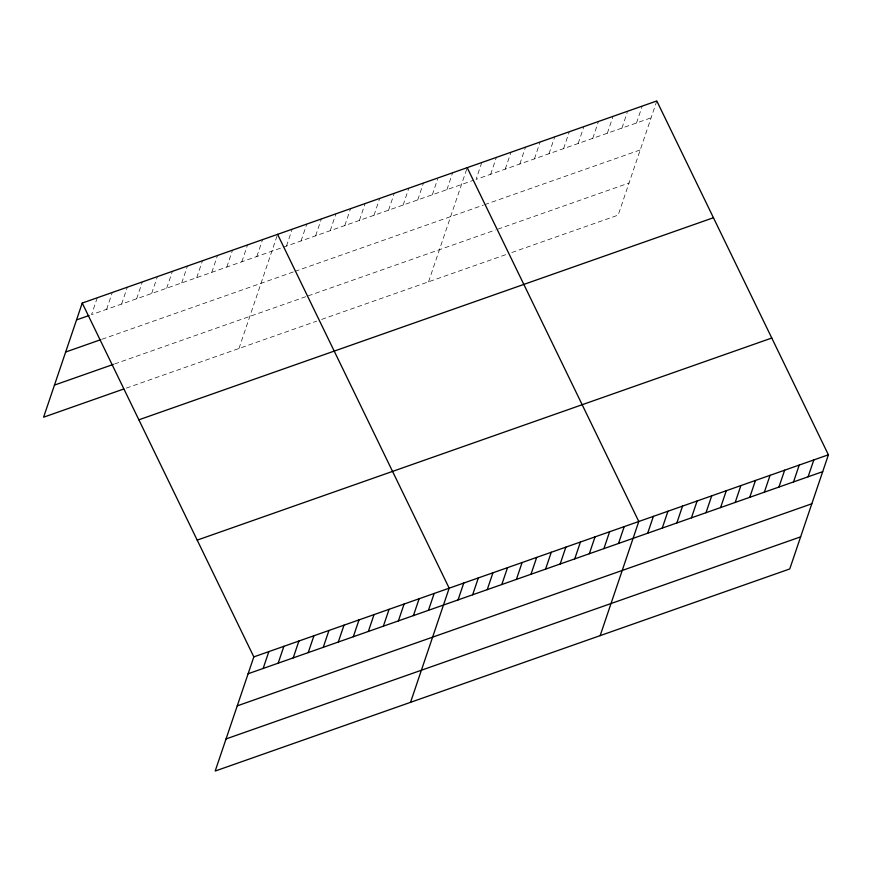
<?xml version="1.0" encoding="UTF-8"?>
<svg xmlns="http://www.w3.org/2000/svg" width="872" height="872" viewBox="0 0 872 872"><rect width="100%" height="100%" fill="white"/><g stroke="black" fill="none" stroke-linecap="round" stroke-linejoin="round"><path stroke-width="0.65" stroke-dasharray="4.36 3.27" d="M97.261 297.766L91.56 314.628L473.649 180.242M106.58 309.353L112.292 292.48M121.611 304.066L127.323 287.193M136.642 298.78L142.343 281.907M151.663 293.493L157.374 276.62M166.694 288.207L172.405 271.334M181.725 282.92L187.425 266.047M196.745 277.634L202.457 260.761M211.776 272.347L217.488 255.485M226.807 267.061L232.508 250.199M241.827 261.785L247.539 244.912M256.859 256.499L262.57 239.626M238.961 348.495L277.59 234.339M286.474 246.078L292.175 229.205M301.058 240.945L306.77 224.082M315.642 235.822L321.354 218.948M330.226 230.688L335.938 213.825M344.811 225.565L350.522 208.691M359.395 220.431L365.106 203.558M373.979 215.297L379.691 198.435M388.563 210.174L394.275 193.301M403.147 205.04L408.859 188.167M417.743 199.906L423.443 183.044M432.327 194.783L437.624 179.12M446.911 189.649L452.623 172.787M428.566 281.809L467.207 167.653M481.791 162.519L476.079 179.392L651.101 117.829M490.663 174.258L496.375 157.396M505.248 169.135L510.959 152.262M519.832 164.001L525.543 147.128M534.416 158.868L540.128 142.005M549 153.745L554.712 136.871M563.595 148.611L569.296 131.737M578.18 143.488L583.891 126.614M592.764 138.354L598.475 121.481M607.348 133.22L613.06 116.358M621.932 128.097L627.23 112.434M636.516 122.963L642.228 106.09M656.812 100.967L618.172 215.112L511.21 252.738M101.98 339.252L293.831 271.77M295.052 271.345L483.448 205.084M484.658 204.658L640.233 149.94M114.581 363.962L305.734 296.72M308.165 295.87L495.34 230.034M497.77 229.183L629.039 183.011M126.255 388.127L316.743 321.136M321.605 319.425L506.349 254.45"/><path stroke-width="1.31" d="M82.241 303.053L253.828 656.889L215.188 771.033L789.76 568.947L828.4 454.803L656.812 100.967L82.241 303.053L43.6 417.198L123.748 389.01M263.148 668.464L268.849 651.602M278.168 663.178L283.88 646.316M293.199 657.902L298.911 641.029M308.219 652.616L313.931 635.743M323.25 647.329L328.962 630.456M338.282 642.043L343.993 625.169M353.302 636.756L359.013 619.883M368.333 631.47L374.044 614.597M383.364 626.183L389.076 609.321M398.384 620.897L404.096 604.034M413.415 615.61L419.127 598.748M428.446 610.335L434.158 593.461M410.538 702.331L449.178 588.175L277.59 234.339M458.051 599.914L463.762 583.041M472.646 594.78L478.347 577.918M487.23 589.657L492.942 572.784M501.814 584.523L507.526 567.65M516.398 579.4L522.11 562.527M530.983 574.267L536.694 557.393M545.567 569.133L551.278 552.27M560.151 564.01L565.863 547.136M574.735 558.876L580.447 542.003M589.319 553.742L595.031 536.88M603.914 548.619L609.615 531.746M618.499 543.485L624.21 526.612M600.154 635.644L638.794 521.489L467.207 167.653M647.667 533.228L653.379 516.355M662.251 528.094L667.963 511.232M676.836 522.971L682.547 506.098M691.42 517.837L697.131 500.964M706.004 512.703L711.716 495.841M720.588 507.58L726.3 490.707M735.183 502.446L740.884 485.573M749.767 497.313L755.468 480.45M764.352 492.19L770.063 475.316M778.936 487.056L784.647 470.193M793.52 481.933L799.232 465.059M808.104 476.799L813.816 459.925M76.529 319.915L89.053 315.511M65.662 352.026L100.727 339.688M54.467 385.097L113.327 364.398M138.866 419.814L713.438 217.728M197.203 540.117L771.774 338.031M253.828 656.889L828.4 454.803M248.117 673.751L822.688 471.665M237.249 705.862L811.821 503.776M226.055 738.933L800.627 536.847"/></g></svg>
